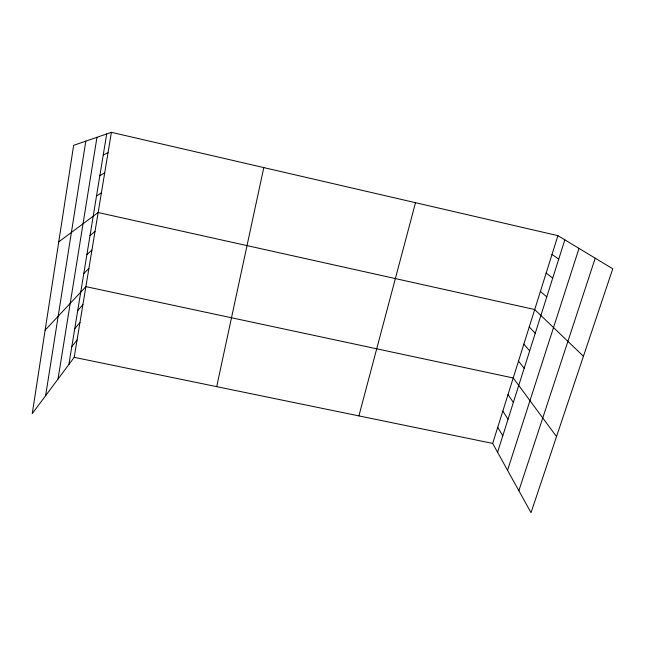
<?xml version="1.0" encoding="UTF-8"?>
<svg xmlns="http://www.w3.org/2000/svg" width="645" height="645" viewBox="0 0 645 645"><rect width="100%" height="100%" fill="white"/><g stroke="black" fill="none" stroke-linecap="round" stroke-linejoin="round"><path stroke-width="0.97" d="M45.626 395.667L85.809 141.142M58.018 379.05L96.968 137.304M68.878 364.473L106.683 133.958M111.408 132.33L73.643 145.335L32.25 413.614L74.199 357.338L111.408 132.33L557.909 235.651L612.75 268.788L531.02 512.67L492.675 443.421L557.909 235.651M216.688 386.645L263.789 167.595M358.902 415.896L415.509 202.699M497.577 452.266L564.835 239.835M507.55 470.286L579.008 248.398M518.862 490.724L595.214 258.185M71.789 346.712L77.069 339.971M74.739 328.74L79.98 322.403M77.723 310.551L82.915 304.625M45.126 330.175L85.89 286.638L513.218 377.978L556.522 436.56M83.794 273.504L88.897 268.441M86.89 254.646L91.945 250.026M90.026 235.554L95.025 231.394M58.743 241.875L98.145 212.528L534.705 309.536L583.435 356.266M96.5 196.048L101.402 192.855M99.846 175.625L104.692 172.941M103.24 154.929L108.029 152.76M74.199 357.338L492.675 443.421M552.007 254.453L558.739 259.096M546.17 273.037L552.717 278.116M540.405 291.395L546.766 296.902M529.247 326.942L535.253 333.263M523.845 344.148L529.682 350.864M518.499 361.16L524.175 368.255M507.994 394.611L513.356 402.432M502.834 411.067L508.034 419.234M497.722 427.329L502.769 435.843"/></g></svg>
